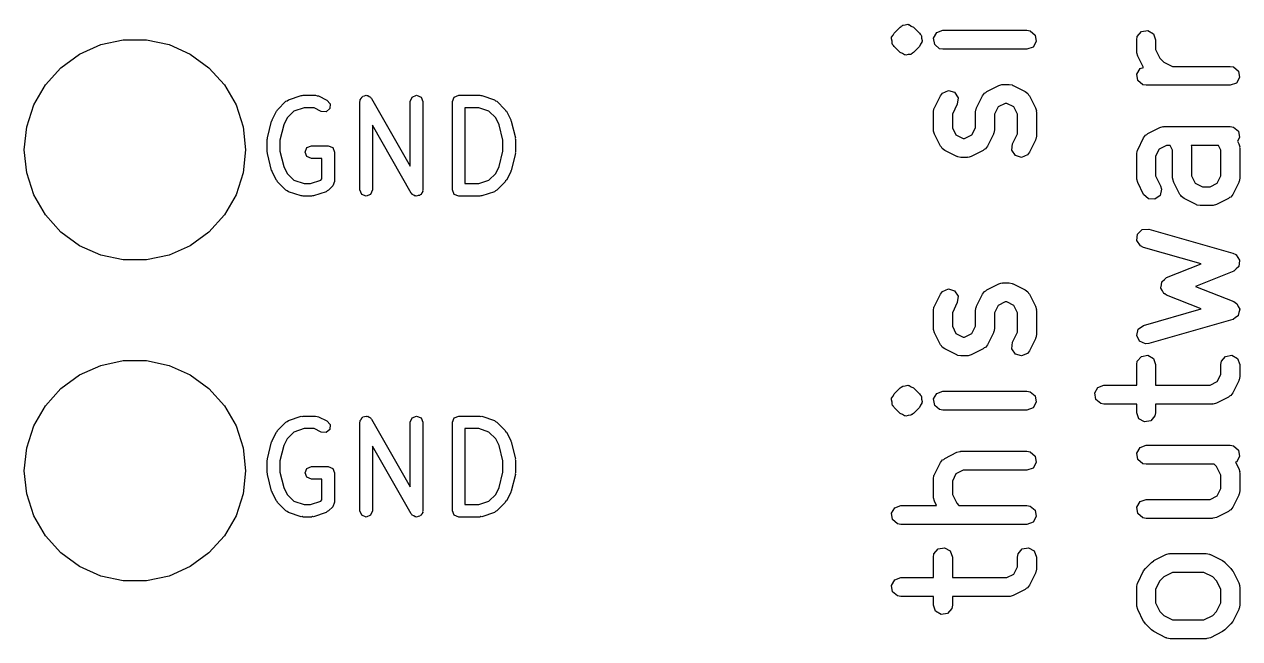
# Model space of a CAD drawing. Extents: x 128.5 to 208.6, y -109.7 to -29.3.
# Drawn here: x 129 to 138.63, y -41 to -36.14 of the extents above; entities that cross this region are included whole.
import ezdxf

# ---------------------------------------------------------------- set-up
doc = ezdxf.new("R2010")
doc.units = 0
doc.layers.add('BLACK', color=7, linetype='CONTINUOUS')

msp = doc.modelspace()

# ---------------------------------------------------------------- linework, layer by layer
at = {"layer": 'BLACK', "linetype": 'CONTINUOUS'}
for p, q in [((135.894, -36.2089), (135.942, -36.1613)), ((135.942, -36.1613), (135.95, -36.1556)), ((135.95, -36.1556), (135.952, -36.1528)), ((135.952, -36.1528), (135.955, -36.152)), ((135.955, -36.152), (135.963, -36.1463)), ((135.963, -36.1463), (135.983, -36.1446)), ((135.983, -36.1446), (136.002, -36.1396)), ((136.002, -36.1396), (136.008, -36.1424)), ((136.008, -36.1424), (136.014, -36.1418)), ((136.014, -36.1418), (136.03, -36.153)), ((136.03, -36.153), (136.048, -36.1613)), ((136.048, -36.1613), (136.096, -36.2089)), ((136.233, -36.2045), (136.281, -36.1869)), ((136.281, -36.1869), (136.947, -36.1869)), ((136.947, -36.1869), (136.973, -36.1914)), ((136.973, -36.1914), (137.012, -36.2244)), ((137.82, -36.2363), (137.853, -36.197)), ((137.853, -36.197), (137.904, -36.188)), ((137.904, -36.188), (137.948, -36.2137)), ((129.609, -36.3006), (129.788, -36.2625)), ((129.788, -36.2625), (129.972, -36.2625)), ((129.972, -36.2625), (130.151, -36.3006)), ((135.873, -36.2554), (135.874, -36.2523)), ((135.878, -36.2742), (135.873, -36.2554)), ((135.874, -36.2489), (135.875, -36.2459)), ((135.874, -36.2523), (135.874, -36.2489)), ((135.875, -36.2425), (135.886, -36.2265)), ((135.875, -36.2459), (135.875, -36.2425)), ((135.879, -36.2936), (135.878, -36.2742)), ((135.882, -36.2974), (135.879, -36.2936)), ((135.882, -36.2994), (135.882, -36.2974)), ((135.886, -36.2265), (135.894, -36.2089)), ((136.096, -36.2089), (136.101, -36.217)), ((136.104, -36.2973), (136.096, -36.3149)), ((136.101, -36.217), (136.104, -36.2189)), ((136.104, -36.2189), (136.105, -36.2221)), ((136.115, -36.2813), (136.104, -36.2973)), ((136.105, -36.2221), (136.105, -36.2223)), ((136.105, -36.2223), (136.108, -36.2244)), ((136.108, -36.2244), (136.108, -36.2264)), ((136.108, -36.2264), (136.111, -36.2302)), ((136.111, -36.2302), (136.112, -36.2496)), ((136.112, -36.2496), (136.117, -36.2684)), ((136.116, -36.2749), (136.115, -36.2779)), ((136.115, -36.2779), (136.115, -36.2813)), ((136.117, -36.2684), (136.116, -36.2715)), ((136.116, -36.2715), (136.116, -36.2749)), ((136.207, -36.2489), (136.233, -36.2045)), ((136.216, -36.2994), (136.207, -36.2489)), ((137.021, -36.2749), (136.996, -36.3194)), ((137.012, -36.2244), (137.021, -36.2749)), ((137.816, -36.2619), (137.82, -36.2363)), ((137.816, -36.3571), (137.816, -36.2619)), ((137.948, -36.2137), (137.966, -36.2619)), ((137.966, -36.2619), (137.966, -36.3394)), ((129.294, -36.4828), (129.442, -36.3751)), ((129.442, -36.3751), (129.609, -36.3006)), ((130.151, -36.3006), (130.318, -36.3751)), ((130.318, -36.3751), (130.466, -36.4828)), ((135.885, -36.3015), (135.882, -36.2994)), ((135.885, -36.3017), (135.885, -36.3015)), ((135.886, -36.3049), (135.885, -36.3017)), ((135.889, -36.3068), (135.886, -36.3049)), ((135.894, -36.3149), (135.889, -36.3068)), ((135.942, -36.3626), (135.894, -36.3149)), ((135.96, -36.3708), (135.942, -36.3626)), ((135.976, -36.382), (135.96, -36.3708)), ((135.982, -36.3814), (135.976, -36.382)), ((135.988, -36.3842), (135.982, -36.3814)), ((136.007, -36.3792), (135.988, -36.3842)), ((136.027, -36.3775), (136.007, -36.3792)), ((136.035, -36.3718), (136.027, -36.3775)), ((136.038, -36.371), (136.035, -36.3718)), ((136.04, -36.3682), (136.038, -36.371)), ((136.048, -36.3626), (136.04, -36.3682)), ((136.096, -36.3149), (136.048, -36.3626)), ((136.255, -36.3324), (136.216, -36.2994)), ((136.281, -36.3369), (136.255, -36.3324)), ((136.947, -36.3369), (136.281, -36.3369)), ((136.996, -36.3194), (136.947, -36.3369)), ((137.817, -36.3614), (137.816, -36.3571)), ((137.816, -36.3657), (137.817, -36.3614)), ((137.824, -36.3907), (137.816, -36.3657)), ((137.869, -36.4807), (137.824, -36.3907)), ((137.966, -36.3394), (138, -36.408)), ((129.171, -36.6189), (129.294, -36.4828)), ((130.466, -36.4828), (130.589, -36.6189)), ((137.843, -36.4902), (137.869, -36.4807)), ((138, -36.408), (138.03, -36.4384)), ((138.03, -36.4384), (138.099, -36.4726)), ((138.099, -36.4726), (138.557, -36.4726)), ((138.557, -36.4726), (138.583, -36.4771)), ((138.583, -36.4771), (138.622, -36.5101)), ((137.817, -36.5346), (137.843, -36.4902)), ((137.826, -36.5851), (137.817, -36.5346)), ((137.865, -36.6181), (137.826, -36.5851)), ((138.631, -36.5606), (138.606, -36.6051)), ((138.622, -36.5101), (138.631, -36.5606)), ((129.079, -36.7776), (129.171, -36.6189)), ((130.589, -36.6189), (130.681, -36.7776)), ((136.277, -36.6836), (136.324, -36.6632)), ((136.324, -36.6632), (136.373, -36.6779)), ((136.373, -36.6779), (136.401, -36.7207)), ((136.61, -36.6836), (136.62, -36.6792)), ((136.62, -36.6792), (136.628, -36.671)), ((136.628, -36.671), (136.723, -36.6234)), ((136.723, -36.6234), (136.748, -36.616)), ((136.748, -36.616), (136.753, -36.617)), ((136.753, -36.617), (136.757, -36.6155)), ((136.757, -36.6155), (136.805, -36.6155)), ((136.805, -36.6155), (136.83, -36.62)), ((136.83, -36.62), (136.834, -36.6229)), ((136.834, -36.6229), (136.838, -36.6234)), ((136.838, -36.6234), (136.933, -36.671)), ((136.933, -36.671), (136.954, -36.6865)), ((137.891, -36.6226), (137.865, -36.6181)), ((138.557, -36.6226), (137.891, -36.6226)), ((138.606, -36.6051), (138.557, -36.6226)), ((129.023, -36.9518), (129.079, -36.7776)), ((130.681, -36.7776), (130.737, -36.9518)), ((131.01, -36.8153), (131.077, -36.7486)), ((131.077, -36.7486), (131.087, -36.7442)), ((131.087, -36.7442), (131.096, -36.7366)), ((131.096, -36.7366), (131.196, -36.7032)), ((131.196, -36.7032), (131.204, -36.7038)), ((131.204, -36.7038), (131.212, -36.7007)), ((131.212, -36.7007), (131.312, -36.7007)), ((131.312, -36.7007), (131.323, -36.7051)), ((131.323, -36.7051), (131.334, -36.7059)), ((131.334, -36.7059), (131.401, -36.7393)), ((131.401, -36.7393), (131.426, -36.7682)), ((131.426, -36.7682), (131.423, -36.8064)), ((131.662, -36.7507), (131.665, -36.7443)), ((131.662, -37.4507), (131.662, -36.7507)), ((131.664, -36.7375), (131.672, -36.7273)), ((131.665, -36.7443), (131.664, -36.7375)), ((131.672, -36.7273), (131.677, -36.7153)), ((131.677, -36.7153), (131.683, -36.7127)), ((131.683, -36.7127), (131.687, -36.7073)), ((131.687, -36.7073), (131.7, -36.7056)), ((131.7, -36.7056), (131.712, -36.7007)), ((131.712, -36.7007), (131.718, -36.7033)), ((131.718, -36.7033), (131.725, -36.7024)), ((131.725, -36.7024), (131.735, -36.7104)), ((131.735, -36.7104), (131.747, -36.7153)), ((131.747, -36.7153), (131.75, -36.7217)), ((131.75, -36.7217), (131.755, -36.7259)), ((131.755, -36.7259), (132.062, -37.2624)), ((132.062, -36.7507), (132.077, -36.7153)), ((132.062, -37.2624), (132.062, -36.7507)), ((132.077, -36.7153), (132.112, -36.7007)), ((132.112, -36.7007), (132.147, -36.7153)), ((132.147, -36.7153), (132.162, -36.7507)), ((132.162, -36.7507), (132.162, -37.4507)), ((132.395, -36.7507), (132.41, -36.7153)), ((132.395, -37.4507), (132.395, -36.7507)), ((132.41, -36.7153), (132.445, -36.7007)), ((132.445, -36.7007), (132.612, -36.7007)), ((132.612, -36.7007), (132.62, -36.7038)), ((132.62, -36.7038), (132.628, -36.7032)), ((132.628, -36.7032), (132.728, -36.7366)), ((132.728, -36.7366), (132.737, -36.7442)), ((132.737, -36.7442), (132.747, -36.7486)), ((132.747, -36.7486), (132.814, -36.8153)), ((136.214, -36.7998), (136.261, -36.7046)), ((136.261, -36.7046), (136.277, -36.6836)), ((136.395, -36.7716), (136.356, -36.851)), ((136.401, -36.7207), (136.395, -36.7716)), ((136.547, -36.7998), (136.595, -36.7046)), ((136.595, -36.7046), (136.61, -36.6836)), ((136.775, -36.7655), (136.718, -36.794)), ((136.787, -36.7655), (136.775, -36.7655)), ((136.844, -36.794), (136.787, -36.7655)), ((136.954, -36.6865), (136.959, -36.6968)), ((136.959, -36.6968), (136.967, -36.7046)), ((136.967, -36.7046), (137.014, -36.7998)), ((130.967, -36.895), (131.001, -36.8283)), ((131.001, -36.8283), (131.007, -36.8229)), ((131.007, -36.8229), (131.01, -36.8153)), ((131.139, -36.8277), (131.086, -36.8803)), ((131.22, -36.8007), (131.139, -36.8277)), ((131.3, -36.8007), (131.22, -36.8007)), ((131.356, -36.8287), (131.3, -36.8007)), ((131.394, -36.8314), (131.356, -36.8287)), ((131.423, -36.8064), (131.394, -36.8314)), ((132.495, -36.8007), (132.495, -37.4007)), ((132.604, -36.8007), (132.495, -36.8007)), ((132.685, -36.8277), (132.604, -36.8007)), ((132.738, -36.8803), (132.685, -36.8277)), ((132.814, -36.8153), (132.817, -36.8229)), ((132.817, -36.8229), (132.823, -36.8283)), ((132.823, -36.8283), (132.857, -36.895)), ((136.206, -36.8333), (136.21, -36.8077)), ((136.206, -36.9762), (136.206, -36.8333)), ((136.21, -36.8077), (136.213, -36.8042)), ((136.213, -36.8042), (136.214, -36.7998)), ((136.356, -36.851), (136.356, -36.9585)), ((136.539, -36.8333), (136.544, -36.8077)), ((136.539, -36.9585), (136.539, -36.8333)), ((136.544, -36.8077), (136.546, -36.8042)), ((136.546, -36.8042), (136.547, -36.7998)), ((136.718, -36.794), (136.689, -36.851)), ((136.689, -36.851), (136.689, -36.9762)), ((136.872, -36.851), (136.844, -36.794)), ((136.872, -37.0061), (136.872, -36.851)), ((137.014, -36.7998), (137.022, -36.8248)), ((137.022, -36.8248), (137.021, -36.8291)), ((137.021, -36.8291), (137.022, -36.8333)), ((137.022, -36.8333), (137.022, -37.0238)), ((129.004, -37.134), (129.023, -36.9518)), ((130.737, -36.9518), (130.756, -37.134)), ((130.93, -37.0385), (130.963, -36.9052)), ((130.963, -36.9052), (130.967, -36.9006)), ((130.967, -36.9006), (130.967, -36.895)), ((131.059, -36.9348), (131.029, -37.0568)), ((131.086, -36.8803), (131.059, -36.9348)), ((132.069, -37.4755), (131.762, -36.9389)), ((131.762, -36.9389), (131.762, -37.4507)), ((132.765, -36.9348), (132.738, -36.8803)), ((132.795, -37.0568), (132.765, -36.9348)), ((132.857, -36.895), (132.857, -36.9006)), ((132.857, -36.9006), (132.861, -36.9052)), ((132.861, -36.9052), (132.894, -37.0385)), ((136.356, -36.9585), (136.384, -37.0155)), ((136.511, -37.0155), (136.539, -36.9585)), ((137.905, -37.0043), (138, -36.9567)), ((138, -36.9567), (138.025, -36.9493)), ((138.025, -36.9493), (138.029, -36.9503)), ((138.029, -36.9503), (138.034, -36.9488)), ((138.034, -36.9488), (138.557, -36.9488)), ((138.557, -36.9488), (138.583, -36.9533)), ((138.583, -36.9533), (138.622, -36.9863)), ((130.929, -37.0507), (130.931, -37.0448)), ((130.929, -37.1507), (130.929, -37.0507)), ((130.931, -37.0448), (130.93, -37.0385)), ((131.029, -37.0568), (131.029, -37.1445)), ((132.795, -37.1445), (132.795, -37.0568)), ((132.894, -37.0385), (132.893, -37.0448)), ((132.893, -37.0448), (132.895, -37.0507)), ((132.895, -37.0507), (132.895, -37.1507)), ((136.207, -36.9804), (136.206, -36.9762)), ((136.206, -36.9848), (136.207, -36.9804)), ((136.214, -37.0097), (136.206, -36.9848)), ((136.261, -37.105), (136.214, -37.0097)), ((136.384, -37.0155), (136.441, -37.044)), ((136.441, -37.044), (136.453, -37.044)), ((136.453, -37.044), (136.511, -37.0155)), ((136.681, -37.0097), (136.634, -37.105)), ((136.682, -37.0053), (136.681, -37.0097)), ((136.685, -37.0018), (136.682, -37.0053)), ((136.689, -36.9762), (136.685, -37.0018)), ((136.833, -37.0855), (136.872, -37.0061)), ((137.014, -37.0573), (136.967, -37.1526)), ((137.015, -37.0529), (137.014, -37.0573)), ((137.018, -37.0495), (137.015, -37.0529)), ((137.022, -37.0238), (137.018, -37.0495)), ((137.824, -37.1331), (137.871, -37.0379)), ((137.871, -37.0379), (137.887, -37.017)), ((137.887, -37.017), (137.897, -37.0125)), ((137.897, -37.0125), (137.905, -37.0043)), ((138.631, -37.0368), (138.615, -37.0657)), ((138.615, -37.0657), (138.624, -37.0855)), ((138.622, -36.9863), (138.631, -37.0368)), ((129.023, -37.3162), (129.004, -37.134)), ((130.756, -37.134), (130.737, -37.3162)), ((130.931, -37.1565), (130.929, -37.1507)), ((130.93, -37.1628), (130.931, -37.1565)), ((130.963, -37.2961), (130.93, -37.1628)), ((131.029, -37.1445), (131.059, -37.2665)), ((131.229, -37.1507), (131.243, -37.1153)), ((131.243, -37.186), (131.229, -37.1507)), ((131.243, -37.1153), (131.279, -37.1007)), ((131.279, -37.1007), (131.412, -37.1007)), ((131.412, -37.1007), (131.447, -37.1153)), ((131.447, -37.1153), (131.462, -37.1507)), ((131.462, -37.1507), (131.462, -37.384)), ((132.765, -37.2665), (132.795, -37.1445)), ((132.894, -37.1628), (132.861, -37.2961)), ((132.895, -37.1507), (132.893, -37.1565)), ((132.893, -37.1565), (132.894, -37.1628)), ((136.269, -37.1127), (136.261, -37.105)), ((136.274, -37.123), (136.269, -37.1127)), ((136.295, -37.1385), (136.274, -37.123)), ((136.39, -37.1861), (136.295, -37.1385)), ((136.6, -37.1385), (136.505, -37.1861)), ((136.608, -37.1304), (136.6, -37.1385)), ((136.618, -37.1259), (136.608, -37.1304)), ((136.634, -37.105), (136.618, -37.1259)), ((136.827, -37.1365), (136.833, -37.0855)), ((136.855, -37.1793), (136.827, -37.1365)), ((136.967, -37.1526), (136.951, -37.1735)), ((137.816, -37.1667), (137.82, -37.141)), ((137.82, -37.141), (137.823, -37.1376)), ((137.823, -37.1376), (137.824, -37.1331)), ((137.994, -37.1273), (137.966, -37.1844)), ((138.051, -37.0988), (137.994, -37.1273)), ((138.082, -37.0988), (138.051, -37.0988)), ((138.101, -37.1368), (138.082, -37.0988)), ((138.101, -37.3571), (138.101, -37.1368)), ((138.247, -37.0988), (138.251, -37.1105)), ((138.463, -37.0988), (138.247, -37.0988)), ((138.251, -37.1105), (138.25, -37.1148)), ((138.25, -37.1148), (138.251, -37.119)), ((138.251, -37.119), (138.251, -37.3394)), ((138.482, -37.1368), (138.463, -37.0988)), ((138.482, -37.3394), (138.482, -37.1368)), ((138.624, -37.0855), (138.632, -37.1105)), ((138.632, -37.1105), (138.631, -37.1148)), ((138.631, -37.1148), (138.632, -37.119)), ((138.632, -37.119), (138.632, -37.3571)), ((131.279, -37.2007), (131.243, -37.186)), ((131.362, -37.2007), (131.279, -37.2007)), ((131.362, -37.3633), (131.362, -37.2007)), ((136.394, -37.1866), (136.39, -37.1861)), ((136.398, -37.1895), (136.394, -37.1866)), ((136.424, -37.194), (136.398, -37.1895)), ((136.471, -37.194), (136.424, -37.194)), ((136.475, -37.1925), (136.471, -37.194)), ((136.48, -37.1936), (136.475, -37.1925)), ((136.505, -37.1861), (136.48, -37.1936)), ((136.904, -37.1939), (136.855, -37.1793)), ((136.951, -37.1735), (136.904, -37.1939)), ((137.816, -37.3571), (137.816, -37.1667)), ((137.966, -37.1844), (137.966, -37.3394)), ((129.079, -37.4904), (129.023, -37.3162)), ((130.737, -37.3162), (130.681, -37.4904)), ((130.967, -37.3007), (130.963, -37.2961)), ((130.967, -37.3064), (130.967, -37.3007)), ((131.001, -37.373), (130.967, -37.3064)), ((131.059, -37.2665), (131.086, -37.321)), ((131.086, -37.321), (131.139, -37.3736)), ((132.685, -37.3736), (132.738, -37.321)), ((132.738, -37.321), (132.765, -37.2665)), ((132.857, -37.3064), (132.823, -37.373)), ((132.861, -37.2961), (132.857, -37.3007)), ((132.857, -37.3007), (132.857, -37.3064)), ((137.966, -37.3394), (138.005, -37.4188)), ((138.251, -37.3394), (138.28, -37.3965)), ((138.454, -37.3965), (138.482, -37.3394)), ((131.007, -37.3784), (131.001, -37.373)), ((131.01, -37.386), (131.007, -37.3784)), ((131.077, -37.4527), (131.01, -37.386)), ((131.087, -37.4571), (131.077, -37.4527)), ((131.139, -37.3736), (131.22, -37.4007)), ((131.22, -37.4007), (131.271, -37.4007)), ((131.271, -37.4007), (131.352, -37.3736)), ((131.352, -37.3736), (131.362, -37.3633)), ((131.414, -37.4527), (131.403, -37.4571)), ((131.447, -37.4194), (131.414, -37.4527)), ((131.462, -37.384), (131.447, -37.4194)), ((131.677, -37.486), (131.662, -37.4507)), ((131.762, -37.4507), (131.747, -37.486)), ((132.162, -37.4507), (132.159, -37.457)), ((132.41, -37.486), (132.395, -37.4507)), ((132.495, -37.4007), (132.604, -37.4007)), ((132.604, -37.4007), (132.685, -37.3736)), ((132.747, -37.4527), (132.737, -37.4571)), ((132.814, -37.386), (132.747, -37.4527)), ((132.817, -37.3784), (132.814, -37.386)), ((132.823, -37.373), (132.817, -37.3784)), ((137.817, -37.3614), (137.816, -37.3571)), ((137.816, -37.3657), (137.817, -37.3614)), ((137.824, -37.3907), (137.816, -37.3657)), ((137.871, -37.4859), (137.824, -37.3907)), ((138.013, -37.4438), (138.001, -37.4937)), ((138.005, -37.4188), (138.013, -37.4438)), ((138.103, -37.3614), (138.101, -37.3571)), ((138.102, -37.3657), (138.103, -37.3614)), ((138.109, -37.3907), (138.102, -37.3657)), ((138.157, -37.4859), (138.109, -37.3907)), ((138.28, -37.3965), (138.337, -37.425)), ((138.337, -37.425), (138.397, -37.425)), ((138.397, -37.425), (138.454, -37.3965)), ((138.624, -37.3907), (138.577, -37.4859)), ((138.625, -37.3862), (138.624, -37.3907)), ((138.628, -37.3828), (138.625, -37.3862)), ((138.632, -37.3571), (138.628, -37.3828)), ((129.171, -37.6491), (129.079, -37.4904)), ((130.681, -37.4904), (130.589, -37.6491)), ((131.096, -37.4648), (131.087, -37.4571)), ((131.196, -37.4981), (131.096, -37.4648)), ((131.204, -37.4975), (131.196, -37.4981)), ((131.212, -37.5007), (131.204, -37.4975)), ((131.279, -37.5007), (131.212, -37.5007)), ((131.286, -37.4975), (131.279, -37.5007)), ((131.294, -37.4981), (131.286, -37.4975)), ((131.394, -37.4648), (131.294, -37.4981)), ((131.403, -37.4571), (131.394, -37.4648)), ((131.712, -37.5007), (131.677, -37.486)), ((131.747, -37.486), (131.712, -37.5007)), ((132.074, -37.4797), (132.069, -37.4755)), ((132.077, -37.486), (132.074, -37.4797)), ((132.089, -37.491), (132.077, -37.486)), ((132.099, -37.4989), (132.089, -37.491)), ((132.106, -37.498), (132.099, -37.4989)), ((132.112, -37.5007), (132.106, -37.498)), ((132.124, -37.4957), (132.112, -37.5007)), ((132.137, -37.4941), (132.124, -37.4957)), ((132.141, -37.4886), (132.137, -37.4941)), ((132.147, -37.486), (132.141, -37.4886)), ((132.152, -37.4741), (132.147, -37.486)), ((132.16, -37.4638), (132.152, -37.4741)), ((132.159, -37.457), (132.16, -37.4638)), ((132.445, -37.5007), (132.41, -37.486)), ((132.612, -37.5007), (132.445, -37.5007)), ((132.62, -37.4975), (132.612, -37.5007)), ((132.628, -37.4981), (132.62, -37.4975)), ((132.728, -37.4648), (132.628, -37.4981)), ((132.737, -37.4571), (132.728, -37.4648)), ((137.909, -37.5212), (137.871, -37.4859)), ((137.96, -37.5243), (137.909, -37.5212)), ((138.001, -37.4937), (137.96, -37.5243)), ((138.165, -37.4936), (138.157, -37.4859)), ((138.17, -37.5039), (138.165, -37.4936)), ((138.191, -37.5195), (138.17, -37.5039)), ((138.286, -37.5671), (138.191, -37.5195)), ((138.543, -37.5195), (138.448, -37.5671)), ((138.551, -37.5113), (138.543, -37.5195)), ((138.561, -37.5068), (138.551, -37.5113)), ((138.577, -37.4859), (138.561, -37.5068)), ((138.29, -37.5676), (138.286, -37.5671)), ((138.294, -37.5705), (138.29, -37.5676)), ((138.319, -37.575), (138.294, -37.5705)), ((138.415, -37.575), (138.319, -37.575)), ((138.419, -37.5735), (138.415, -37.575)), ((138.423, -37.5745), (138.419, -37.5735)), ((138.448, -37.5671), (138.423, -37.5745)), ((129.294, -37.7852), (129.171, -37.6491)), ((130.589, -37.6491), (130.466, -37.7852)), ((129.442, -37.8929), (129.294, -37.7852)), ((130.466, -37.7852), (130.318, -37.8929)), ((137.818, -37.8515), (137.823, -37.8005)), ((137.823, -37.8005), (137.86, -37.7648)), ((137.86, -37.7648), (137.911, -37.7612)), ((137.911, -37.7612), (138.578, -37.9517)), ((129.609, -37.9674), (129.442, -37.8929)), ((130.318, -37.8929), (130.151, -37.9674)), ((137.847, -37.8941), (137.818, -37.8515)), ((137.87, -37.9054), (137.847, -37.8941)), ((138.326, -38.0357), (137.87, -37.9054)), ((129.788, -38.0055), (129.609, -37.9674)), ((129.972, -38.0055), (129.788, -38.0055)), ((130.151, -37.9674), (129.972, -38.0055)), ((138.578, -37.9517), (138.601, -37.9631)), ((138.601, -37.9631), (138.602, -37.9644)), ((138.602, -37.9644), (138.604, -37.9649)), ((138.604, -37.9649), (138.617, -37.9855)), ((138.617, -37.9855), (138.63, -38.0056)), ((138.631, -38.0085), (138.627, -38.0325)), ((138.63, -38.0056), (138.63, -38.0071)), ((138.63, -38.0071), (138.631, -38.0085)), ((138.053, -38.1446), (138.326, -38.0357)), ((138.585, -38.0934), (138.283, -38.2143)), ((138.586, -38.0924), (138.585, -38.0934)), ((138.588, -38.0923), (138.586, -38.0924)), ((138.605, -38.0754), (138.588, -38.0923)), ((138.623, -38.0592), (138.605, -38.0754)), ((138.624, -38.0577), (138.623, -38.0592)), ((138.625, -38.0566), (138.624, -38.0577)), ((138.627, -38.0325), (138.625, -38.0566)), ((136.628, -38.2424), (136.723, -38.1948)), ((136.723, -38.1948), (136.748, -38.1874)), ((136.748, -38.1874), (136.753, -38.1884)), ((136.753, -38.1884), (136.757, -38.1869)), ((136.757, -38.1869), (136.805, -38.1869)), ((136.805, -38.1869), (136.83, -38.1914)), ((136.83, -38.1914), (136.834, -38.1943)), ((136.834, -38.1943), (136.838, -38.1948)), ((136.838, -38.1948), (136.933, -38.2424)), ((138.007, -38.225), (138.012, -38.202)), ((138.012, -38.202), (138.015, -38.1788)), ((138.015, -38.1788), (138.017, -38.1772)), ((138.017, -38.1748), (138.036, -38.1603)), ((138.017, -38.1772), (138.017, -38.1748)), ((138.036, -38.1603), (138.053, -38.1446)), ((138.283, -38.2143), (138.585, -38.3351)), ((136.214, -38.3712), (136.261, -38.276)), ((136.261, -38.276), (136.277, -38.2551)), ((136.277, -38.2551), (136.324, -38.2347)), ((136.324, -38.2347), (136.373, -38.2493)), ((136.373, -38.2493), (136.401, -38.2921)), ((136.401, -38.2921), (136.395, -38.3431)), ((136.547, -38.3712), (136.595, -38.276)), ((136.595, -38.276), (136.61, -38.2551)), ((136.61, -38.2551), (136.62, -38.2506)), ((136.62, -38.2506), (136.628, -38.2424)), ((136.933, -38.2424), (136.954, -38.258)), ((136.954, -38.258), (136.959, -38.2683)), ((136.959, -38.2683), (136.967, -38.276)), ((136.967, -38.276), (137.014, -38.3712)), ((138.008, -38.2272), (138.007, -38.225)), ((138.008, -38.2296), (138.008, -38.2272)), ((138.02, -38.2495), (138.008, -38.2296)), ((138.031, -38.2702), (138.02, -38.2495)), ((138.034, -38.2719), (138.031, -38.2702)), ((138.035, -38.2732), (138.034, -38.2719)), ((138.038, -38.2741), (138.035, -38.2732)), ((138.053, -38.2839), (138.038, -38.2741)), ((138.326, -38.3929), (138.053, -38.2839)), ((136.206, -38.4048), (136.21, -38.3791)), ((136.206, -38.5476), (136.206, -38.4048)), ((136.21, -38.3791), (136.213, -38.3757)), ((136.213, -38.3757), (136.214, -38.3712)), ((136.395, -38.3431), (136.356, -38.4225)), ((136.539, -38.4048), (136.544, -38.3791)), ((136.539, -38.5299), (136.539, -38.4048)), ((136.544, -38.3791), (136.546, -38.3757)), ((136.546, -38.3757), (136.547, -38.3712)), ((136.718, -38.3654), (136.689, -38.4225)), ((136.775, -38.3369), (136.718, -38.3654)), ((136.787, -38.3369), (136.775, -38.3369)), ((136.844, -38.3654), (136.787, -38.3369)), ((136.872, -38.4225), (136.844, -38.3654)), ((137.014, -38.3712), (137.022, -38.3962)), ((137.022, -38.3962), (137.021, -38.4005)), ((137.021, -38.4005), (137.022, -38.4048)), ((137.022, -38.4048), (137.022, -38.5952)), ((137.87, -38.5231), (138.326, -38.3929)), ((138.585, -38.3351), (138.607, -38.3489)), ((138.607, -38.3489), (138.608, -38.3502)), ((138.608, -38.3502), (138.61, -38.3509)), ((138.61, -38.3509), (138.62, -38.3727)), ((138.62, -38.3727), (138.632, -38.3941)), ((138.632, -38.397), (138.626, -38.4205)), ((138.632, -38.3941), (138.631, -38.3956)), ((138.631, -38.3956), (138.632, -38.397)), ((136.356, -38.4225), (136.356, -38.5299)), ((136.689, -38.4225), (136.689, -38.5476)), ((136.872, -38.5775), (136.872, -38.4225)), ((138.578, -38.4769), (137.911, -38.6674)), ((138.579, -38.476), (138.578, -38.4769)), ((138.581, -38.476), (138.579, -38.476)), ((138.6, -38.461), (138.581, -38.476)), ((138.62, -38.4468), (138.6, -38.461)), ((138.621, -38.4443), (138.62, -38.4453)), ((138.62, -38.4453), (138.62, -38.4468)), ((138.626, -38.4205), (138.621, -38.4443)), ((136.207, -38.5518), (136.206, -38.5476)), ((136.206, -38.5562), (136.207, -38.5518)), ((136.214, -38.5812), (136.206, -38.5562)), ((136.261, -38.6764), (136.214, -38.5812)), ((136.356, -38.5299), (136.384, -38.587)), ((136.384, -38.587), (136.441, -38.6155)), ((136.453, -38.6155), (136.511, -38.587)), ((136.511, -38.587), (136.539, -38.5299)), ((136.681, -38.5812), (136.634, -38.6764)), ((136.682, -38.5767), (136.681, -38.5812)), ((136.685, -38.5733), (136.682, -38.5767)), ((136.689, -38.5476), (136.685, -38.5733)), ((136.833, -38.6569), (136.872, -38.5775)), ((137.022, -38.5952), (137.018, -38.6209)), ((137.816, -38.603), (137.829, -38.5532)), ((137.839, -38.6491), (137.816, -38.603)), ((137.829, -38.5532), (137.87, -38.5231)), ((136.269, -38.6841), (136.261, -38.6764)), ((136.274, -38.6944), (136.269, -38.6841)), ((136.295, -38.7099), (136.274, -38.6944)), ((136.441, -38.6155), (136.453, -38.6155)), ((136.608, -38.7018), (136.6, -38.7099)), ((136.618, -38.6973), (136.608, -38.7018)), ((136.634, -38.6764), (136.618, -38.6973)), ((136.827, -38.7079), (136.833, -38.6569)), ((137.014, -38.6288), (136.967, -38.724)), ((137.015, -38.6243), (137.014, -38.6288)), ((137.018, -38.6209), (137.015, -38.6243)), ((137.885, -38.67), (137.839, -38.6491)), ((137.911, -38.6674), (137.885, -38.67)), ((136.39, -38.7576), (136.295, -38.7099)), ((136.394, -38.7581), (136.39, -38.7576)), ((136.398, -38.761), (136.394, -38.7581)), ((136.424, -38.7655), (136.398, -38.761)), ((136.471, -38.7655), (136.424, -38.7655)), ((136.475, -38.7639), (136.471, -38.7655)), ((136.48, -38.765), (136.475, -38.7639)), ((136.505, -38.7576), (136.48, -38.765)), ((136.6, -38.7099), (136.505, -38.7576)), ((136.855, -38.7507), (136.827, -38.7079)), ((136.904, -38.7653), (136.855, -38.7507)), ((136.951, -38.7449), (136.904, -38.7653)), ((136.967, -38.724), (136.951, -38.7449)), ((137.82, -38.8077), (137.853, -38.7684)), ((137.853, -38.7684), (137.904, -38.7595)), ((137.904, -38.7595), (137.948, -38.7851)), ((137.948, -38.7851), (137.966, -38.8333)), ((138.487, -38.8077), (138.52, -38.7684)), ((138.52, -38.7684), (138.57, -38.7595)), ((138.57, -38.7595), (138.615, -38.7851)), ((138.615, -38.7851), (138.632, -38.8333)), ((129.442, -38.9151), (129.609, -38.8406)), ((129.609, -38.8406), (129.788, -38.8025)), ((129.788, -38.8025), (129.972, -38.8025)), ((129.972, -38.8025), (130.151, -38.8406)), ((130.151, -38.8406), (130.318, -38.9151)), ((137.816, -38.8333), (137.82, -38.8077)), ((137.816, -38.9964), (137.816, -38.8333)), ((137.966, -38.8333), (137.966, -38.9964)), ((138.482, -38.8333), (138.487, -38.8077)), ((138.482, -38.9109), (138.482, -38.8333)), ((138.632, -38.8333), (138.632, -38.9286)), ((129.294, -39.0228), (129.442, -38.9151)), ((130.318, -38.9151), (130.466, -39.0228)), ((138.397, -38.9964), (138.454, -38.9679)), ((138.454, -38.9679), (138.482, -38.9109)), ((138.624, -38.9621), (138.577, -39.0573)), ((138.625, -38.9577), (138.624, -38.9621)), ((138.628, -38.9542), (138.625, -38.9577)), ((138.632, -38.9286), (138.628, -38.9542)), ((129.171, -39.1589), (129.294, -39.0228)), ((130.466, -39.0228), (130.589, -39.1589)), ((135.875, -39.0996), (135.886, -39.0837)), ((135.886, -39.0837), (135.894, -39.066)), ((135.894, -39.066), (135.942, -39.0184)), ((135.942, -39.0184), (135.95, -39.0127)), ((135.95, -39.0127), (135.952, -39.01)), ((135.952, -39.01), (135.955, -39.0091)), ((135.955, -39.0091), (135.963, -39.0035)), ((135.963, -39.0035), (135.983, -39.0018)), ((135.983, -39.0018), (136.002, -38.9967)), ((136.002, -38.9967), (136.008, -38.9996)), ((136.008, -38.9996), (136.014, -38.999)), ((136.014, -38.999), (136.03, -39.0102)), ((136.03, -39.0102), (136.048, -39.0184)), ((136.048, -39.0184), (136.096, -39.066)), ((136.096, -39.066), (136.101, -39.0741)), ((136.101, -39.0741), (136.104, -39.076)), ((136.104, -39.076), (136.105, -39.0792)), ((136.105, -39.0792), (136.105, -39.0794)), ((136.105, -39.0794), (136.108, -39.0815)), ((136.108, -39.0815), (136.108, -39.0835)), ((136.108, -39.0835), (136.111, -39.0874)), ((136.111, -39.0874), (136.112, -39.1068)), ((136.207, -39.106), (136.233, -39.0616)), ((136.233, -39.0616), (136.281, -39.044)), ((136.281, -39.044), (136.947, -39.044)), ((136.947, -39.044), (136.973, -39.0486)), ((136.973, -39.0486), (137.012, -39.0815)), ((137.012, -39.0815), (137.021, -39.1321)), ((137.484, -39.0584), (137.509, -39.014)), ((137.492, -39.1089), (137.484, -39.0584)), ((137.509, -39.014), (137.557, -38.9964)), ((137.557, -38.9964), (137.816, -38.9964)), ((137.966, -38.9964), (138.397, -38.9964)), ((138.551, -39.0827), (138.543, -39.0909)), ((138.561, -39.0783), (138.551, -39.0827)), ((138.577, -39.0573), (138.561, -39.0783)), ((129.079, -39.3176), (129.171, -39.1589)), ((130.589, -39.1589), (130.681, -39.3176)), ((135.873, -39.1125), (135.874, -39.1094)), ((135.878, -39.1313), (135.873, -39.1125)), ((135.874, -39.106), (135.875, -39.1031)), ((135.874, -39.1094), (135.874, -39.106)), ((135.875, -39.1031), (135.875, -39.0996)), ((135.879, -39.1507), (135.878, -39.1313)), ((135.882, -39.1546), (135.879, -39.1507)), ((135.882, -39.1565), (135.882, -39.1546)), ((135.885, -39.1587), (135.882, -39.1565)), ((135.885, -39.1588), (135.885, -39.1587)), ((135.886, -39.1621), (135.885, -39.1588)), ((135.889, -39.164), (135.886, -39.1621)), ((135.894, -39.1721), (135.889, -39.164)), ((135.942, -39.2197), (135.894, -39.1721)), ((136.096, -39.1721), (136.048, -39.2197)), ((136.104, -39.1544), (136.096, -39.1721)), ((136.115, -39.1385), (136.104, -39.1544)), ((136.112, -39.1068), (136.117, -39.1256)), ((136.116, -39.1321), (136.115, -39.135)), ((136.115, -39.135), (136.115, -39.1385)), ((136.117, -39.1256), (136.116, -39.1287)), ((136.116, -39.1287), (136.116, -39.1321)), ((136.216, -39.1565), (136.207, -39.106)), ((136.255, -39.1895), (136.216, -39.1565)), ((136.996, -39.1765), (136.947, -39.194)), ((137.021, -39.1321), (136.996, -39.1765)), ((137.532, -39.1419), (137.492, -39.1089)), ((137.557, -39.1464), (137.532, -39.1419)), ((137.816, -39.1464), (137.557, -39.1464)), ((137.816, -39.2143), (137.816, -39.1464)), ((138.415, -39.1464), (137.966, -39.1464)), ((137.966, -39.1464), (137.966, -39.2143)), ((138.419, -39.1449), (138.415, -39.1464)), ((138.423, -39.1459), (138.419, -39.1449)), ((138.448, -39.1385), (138.423, -39.1459)), ((138.543, -39.0909), (138.448, -39.1385)), ((131.087, -39.2842), (131.096, -39.2766)), ((131.096, -39.2766), (131.196, -39.2432)), ((131.196, -39.2432), (131.204, -39.2438)), ((131.204, -39.2438), (131.212, -39.2407)), ((131.212, -39.2407), (131.312, -39.2407)), ((131.312, -39.2407), (131.323, -39.2451)), ((131.323, -39.2451), (131.334, -39.2459)), ((131.334, -39.2459), (131.401, -39.2793)), ((131.401, -39.2793), (131.426, -39.3082)), ((131.664, -39.2775), (131.672, -39.2673)), ((131.665, -39.2843), (131.664, -39.2775)), ((131.672, -39.2673), (131.677, -39.2553)), ((131.677, -39.2553), (131.683, -39.2527)), ((131.683, -39.2527), (131.687, -39.2473)), ((131.687, -39.2473), (131.7, -39.2456)), ((131.7, -39.2456), (131.712, -39.2407)), ((131.712, -39.2407), (131.718, -39.2433)), ((131.718, -39.2433), (131.725, -39.2424)), ((131.725, -39.2424), (131.735, -39.2504)), ((131.735, -39.2504), (131.747, -39.2553)), ((131.747, -39.2553), (131.75, -39.2617)), ((131.75, -39.2617), (131.755, -39.2659)), ((131.755, -39.2659), (132.062, -39.8024)), ((132.062, -39.2907), (132.077, -39.2553)), ((132.077, -39.2553), (132.112, -39.2407)), ((132.112, -39.2407), (132.147, -39.2553)), ((132.147, -39.2553), (132.162, -39.2907)), ((132.395, -39.2907), (132.41, -39.2553)), ((132.41, -39.2553), (132.445, -39.2407)), ((132.445, -39.2407), (132.612, -39.2407)), ((132.612, -39.2407), (132.62, -39.2438)), ((132.62, -39.2438), (132.628, -39.2432)), ((132.628, -39.2432), (132.728, -39.2766)), ((132.728, -39.2766), (132.737, -39.2842)), ((135.96, -39.2279), (135.942, -39.2197)), ((135.976, -39.2391), (135.96, -39.2279)), ((135.982, -39.2385), (135.976, -39.2391)), ((135.988, -39.2414), (135.982, -39.2385)), ((136.007, -39.2363), (135.988, -39.2414)), ((136.027, -39.2346), (136.007, -39.2363)), ((136.035, -39.229), (136.027, -39.2346)), ((136.038, -39.2281), (136.035, -39.229)), ((136.04, -39.2254), (136.038, -39.2281)), ((136.048, -39.2197), (136.04, -39.2254)), ((136.281, -39.194), (136.255, -39.1895)), ((136.947, -39.194), (136.281, -39.194)), ((137.833, -39.2625), (137.816, -39.2143)), ((137.878, -39.2881), (137.833, -39.2625)), ((137.928, -39.2792), (137.878, -39.2881)), ((137.961, -39.2399), (137.928, -39.2792)), ((137.966, -39.2143), (137.961, -39.2399)), ((129.023, -39.4918), (129.079, -39.3176)), ((130.681, -39.3176), (130.737, -39.4918)), ((130.967, -39.435), (131.001, -39.3683)), ((131.001, -39.3683), (131.007, -39.3629)), ((131.007, -39.3629), (131.01, -39.3553)), ((131.01, -39.3553), (131.077, -39.2886)), ((131.077, -39.2886), (131.087, -39.2842)), ((131.139, -39.3677), (131.086, -39.4203)), ((131.22, -39.3407), (131.139, -39.3677)), ((131.3, -39.3407), (131.22, -39.3407)), ((131.356, -39.3687), (131.3, -39.3407)), ((131.394, -39.3714), (131.356, -39.3687)), ((131.423, -39.3464), (131.394, -39.3714)), ((131.426, -39.3082), (131.423, -39.3464)), ((131.662, -39.2907), (131.665, -39.2843)), ((131.662, -39.9907), (131.662, -39.2907)), ((132.062, -39.8024), (132.062, -39.2907)), ((132.162, -39.2907), (132.162, -39.9907)), ((132.395, -39.9907), (132.395, -39.2907)), ((132.495, -39.3407), (132.495, -39.9407)), ((132.604, -39.3407), (132.495, -39.3407)), ((132.685, -39.3677), (132.604, -39.3407)), ((132.738, -39.4203), (132.685, -39.3677)), ((132.737, -39.2842), (132.747, -39.2886)), ((132.747, -39.2886), (132.814, -39.3553)), ((132.814, -39.3553), (132.817, -39.3629)), ((132.817, -39.3629), (132.823, -39.3683)), ((132.823, -39.3683), (132.857, -39.435)), ((130.93, -39.5785), (130.963, -39.4452)), ((130.963, -39.4452), (130.967, -39.4406)), ((130.967, -39.4406), (130.967, -39.435)), ((131.059, -39.4748), (131.029, -39.5968)), ((131.086, -39.4203), (131.059, -39.4748)), ((132.765, -39.4748), (132.738, -39.4203)), ((132.795, -39.5968), (132.765, -39.4748)), ((132.857, -39.435), (132.857, -39.4406)), ((132.857, -39.4406), (132.861, -39.4452)), ((132.861, -39.4452), (132.894, -39.5785)), ((137.843, -39.4902), (137.891, -39.4726)), ((137.891, -39.4726), (138.557, -39.4726)), ((138.557, -39.4726), (138.583, -39.4771)), ((129.004, -39.674), (129.023, -39.4918)), ((130.737, -39.4918), (130.756, -39.674)), ((132.069, -40.0155), (131.762, -39.4789)), ((131.762, -39.4789), (131.762, -39.9907)), ((136.295, -39.5758), (136.39, -39.5282)), ((136.39, -39.5282), (136.415, -39.5207)), ((136.415, -39.5207), (136.419, -39.5218)), ((136.419, -39.5218), (136.424, -39.5202)), ((136.424, -39.5202), (136.947, -39.5202)), ((136.947, -39.5202), (136.973, -39.5248)), ((136.973, -39.5248), (137.012, -39.5577)), ((137.012, -39.5577), (137.021, -39.6083)), ((137.817, -39.5346), (137.843, -39.4902)), ((137.826, -39.5851), (137.817, -39.5346)), ((138.583, -39.4771), (138.622, -39.5101)), ((138.631, -39.5606), (138.606, -39.6051)), ((138.622, -39.5101), (138.631, -39.5606)), ((130.929, -39.5907), (130.931, -39.5848)), ((130.929, -39.6907), (130.929, -39.5907)), ((130.931, -39.5848), (130.93, -39.5785)), ((131.029, -39.5968), (131.029, -39.6845)), ((131.229, -39.6907), (131.243, -39.6553)), ((131.243, -39.6553), (131.279, -39.6407)), ((131.279, -39.6407), (131.412, -39.6407)), ((131.412, -39.6407), (131.447, -39.6553)), ((131.447, -39.6553), (131.462, -39.6907)), ((132.795, -39.6845), (132.795, -39.5968)), ((132.894, -39.5785), (132.893, -39.5848)), ((132.893, -39.5848), (132.895, -39.5907)), ((132.895, -39.5907), (132.895, -39.6907)), ((136.214, -39.7046), (136.261, -39.6093)), ((136.261, -39.6093), (136.277, -39.5884)), ((136.277, -39.5884), (136.287, -39.5839)), ((136.287, -39.5839), (136.295, -39.5758)), ((136.996, -39.6527), (136.947, -39.6702)), ((137.021, -39.6083), (136.996, -39.6527)), ((137.865, -39.6181), (137.826, -39.5851)), ((137.891, -39.6226), (137.865, -39.6181)), ((138.431, -39.6226), (137.891, -39.6226)), ((138.448, -39.6397), (138.431, -39.6226)), ((138.482, -39.7082), (138.448, -39.6397)), ((138.606, -39.6051), (138.6, -39.6072)), ((138.6, -39.6072), (138.624, -39.6569)), ((138.624, -39.6569), (138.632, -39.6819)), ((129.023, -39.8562), (129.004, -39.674)), ((130.756, -39.674), (130.737, -39.8562)), ((130.931, -39.6965), (130.929, -39.6907)), ((130.93, -39.7028), (130.931, -39.6965)), ((130.963, -39.8361), (130.93, -39.7028)), ((131.029, -39.6845), (131.059, -39.8065)), ((131.243, -39.726), (131.229, -39.6907)), ((131.279, -39.7407), (131.243, -39.726)), ((131.362, -39.7407), (131.279, -39.7407)), ((131.362, -39.9033), (131.362, -39.7407)), ((131.462, -39.6907), (131.462, -39.924)), ((132.765, -39.8065), (132.795, -39.6845)), ((132.894, -39.7028), (132.861, -39.8361)), ((132.895, -39.6907), (132.893, -39.6965)), ((132.893, -39.6965), (132.894, -39.7028)), ((136.206, -39.7381), (136.21, -39.7124)), ((136.206, -39.881), (136.206, -39.7381)), ((136.21, -39.7124), (136.213, -39.709)), ((136.213, -39.709), (136.214, -39.7046)), ((136.384, -39.6988), (136.356, -39.7558)), ((136.356, -39.7558), (136.356, -39.8632)), ((136.441, -39.6702), (136.384, -39.6988)), ((136.947, -39.6702), (136.441, -39.6702)), ((138.482, -39.8156), (138.482, -39.7082)), ((138.632, -39.6819), (138.631, -39.6863)), ((138.631, -39.6863), (138.632, -39.6905)), ((138.632, -39.6905), (138.632, -39.8333)), ((129.079, -40.0304), (129.023, -39.8562)), ((130.737, -39.8562), (130.681, -40.0304)), ((130.967, -39.8407), (130.963, -39.8361)), ((130.967, -39.8464), (130.967, -39.8407)), ((131.001, -39.913), (130.967, -39.8464)), ((131.059, -39.8065), (131.086, -39.861)), ((132.738, -39.861), (132.765, -39.8065)), ((132.857, -39.8464), (132.823, -39.913)), ((132.861, -39.8361), (132.857, -39.8407)), ((132.857, -39.8407), (132.857, -39.8464)), ((138.454, -39.8727), (138.482, -39.8156)), ((138.628, -39.859), (138.625, -39.8624)), ((138.632, -39.8333), (138.628, -39.859)), ((131.007, -39.9184), (131.001, -39.913)), ((131.01, -39.926), (131.007, -39.9184)), ((131.077, -39.9927), (131.01, -39.926)), ((131.086, -39.861), (131.139, -39.9136)), ((131.139, -39.9136), (131.22, -39.9407)), ((131.22, -39.9407), (131.271, -39.9407)), ((131.271, -39.9407), (131.352, -39.9136)), ((131.352, -39.9136), (131.362, -39.9033)), ((131.462, -39.924), (131.447, -39.9594)), ((132.495, -39.9407), (132.604, -39.9407)), ((132.604, -39.9407), (132.685, -39.9136)), ((132.685, -39.9136), (132.738, -39.861)), ((132.814, -39.926), (132.747, -39.9927)), ((132.817, -39.9184), (132.814, -39.926)), ((132.823, -39.913), (132.817, -39.9184)), ((135.899, -39.9664), (135.947, -39.9488)), ((135.947, -39.9488), (136.231, -39.9488)), ((136.207, -39.8852), (136.206, -39.881)), ((136.206, -39.8895), (136.207, -39.8852)), ((136.214, -39.9145), (136.206, -39.8895)), ((136.231, -39.9488), (136.214, -39.9145)), ((136.356, -39.8632), (136.39, -39.9318)), ((136.39, -39.9318), (136.407, -39.9488)), ((136.407, -39.9488), (136.947, -39.9488)), ((136.947, -39.9488), (136.973, -39.9533)), ((136.973, -39.9533), (137.012, -39.9863)), ((137.817, -39.9632), (137.843, -39.9187)), ((137.843, -39.9187), (137.891, -39.9012)), ((137.891, -39.9012), (138.397, -39.9012)), ((138.397, -39.9012), (138.454, -39.8727)), ((138.624, -39.8669), (138.577, -39.9621)), ((138.625, -39.8624), (138.624, -39.8669)), ((129.171, -40.1891), (129.079, -40.0304)), ((130.681, -40.0304), (130.589, -40.1891)), ((131.087, -39.9971), (131.077, -39.9927)), ((131.096, -40.0048), (131.087, -39.9971)), ((131.196, -40.0381), (131.096, -40.0048)), ((131.204, -40.0375), (131.196, -40.0381)), ((131.212, -40.0407), (131.204, -40.0375)), ((131.279, -40.0407), (131.212, -40.0407)), ((131.286, -40.0375), (131.279, -40.0407)), ((131.294, -40.0381), (131.286, -40.0375)), ((131.394, -40.0048), (131.294, -40.0381)), ((131.403, -39.9971), (131.394, -40.0048)), ((131.414, -39.9927), (131.403, -39.9971)), ((131.447, -39.9594), (131.414, -39.9927)), ((131.677, -40.026), (131.662, -39.9907)), ((131.712, -40.0407), (131.677, -40.026)), ((131.747, -40.026), (131.712, -40.0407)), ((131.762, -39.9907), (131.747, -40.026)), ((132.074, -40.0197), (132.069, -40.0155)), ((132.077, -40.026), (132.074, -40.0197)), ((132.089, -40.031), (132.077, -40.026)), ((132.099, -40.0389), (132.089, -40.031)), ((132.106, -40.038), (132.099, -40.0389)), ((132.112, -40.0407), (132.106, -40.038)), ((132.124, -40.0357), (132.112, -40.0407)), ((132.137, -40.0341), (132.124, -40.0357)), ((132.141, -40.0286), (132.137, -40.0341)), ((132.147, -40.026), (132.141, -40.0286)), ((132.152, -40.0141), (132.147, -40.026)), ((132.16, -40.0038), (132.152, -40.0141)), ((132.162, -39.9907), (132.159, -39.997)), ((132.159, -39.997), (132.16, -40.0038)), ((132.41, -40.026), (132.395, -39.9907)), ((132.445, -40.0407), (132.41, -40.026)), ((132.612, -40.0407), (132.445, -40.0407)), ((132.62, -40.0375), (132.612, -40.0407)), ((132.628, -40.0381), (132.62, -40.0375)), ((132.728, -40.0048), (132.628, -40.0381)), ((132.737, -39.9971), (132.728, -40.0048)), ((132.747, -39.9927), (132.737, -39.9971)), ((135.874, -40.0108), (135.899, -39.9664)), ((135.882, -40.0613), (135.874, -40.0108)), ((137.021, -40.0368), (136.996, -40.0813)), ((137.012, -39.9863), (137.021, -40.0368)), ((137.826, -40.0137), (137.817, -39.9632)), ((137.865, -40.0467), (137.826, -40.0137)), ((137.891, -40.0512), (137.865, -40.0467)), ((138.415, -40.0512), (137.891, -40.0512)), ((138.419, -40.0497), (138.415, -40.0512)), ((138.423, -40.0507), (138.419, -40.0497)), ((138.448, -40.0433), (138.423, -40.0507)), ((138.543, -39.9957), (138.448, -40.0433)), ((138.551, -39.9875), (138.543, -39.9957)), ((138.561, -39.983), (138.551, -39.9875)), ((138.577, -39.9621), (138.561, -39.983)), ((135.922, -40.0943), (135.882, -40.0613)), ((135.947, -40.0988), (135.922, -40.0943)), ((136.947, -40.0988), (135.947, -40.0988)), ((136.996, -40.0813), (136.947, -40.0988)), ((129.294, -40.3252), (129.171, -40.1891)), ((130.589, -40.1891), (130.466, -40.3252)), ((129.442, -40.4329), (129.294, -40.3252)), ((130.466, -40.3252), (130.318, -40.4329)), ((136.206, -40.3571), (136.21, -40.3315)), ((136.21, -40.3315), (136.243, -40.2922)), ((136.243, -40.2922), (136.294, -40.2833)), ((136.294, -40.2833), (136.338, -40.3089)), ((136.338, -40.3089), (136.356, -40.3571)), ((136.872, -40.3571), (136.877, -40.3315)), ((136.877, -40.3315), (136.91, -40.2922)), ((136.91, -40.2922), (136.96, -40.2833)), ((136.96, -40.2833), (137.005, -40.3089)), ((137.005, -40.3089), (137.022, -40.3571)), ((137.952, -40.3853), (138.048, -40.3377)), ((138.048, -40.3377), (138.073, -40.3303)), ((138.073, -40.3303), (138.077, -40.3313)), ((138.077, -40.3313), (138.081, -40.3298)), ((138.081, -40.3298), (138.367, -40.3298)), ((138.367, -40.3298), (138.393, -40.3343)), ((138.393, -40.3343), (138.396, -40.3372)), ((138.396, -40.3372), (138.4, -40.3377)), ((138.4, -40.3377), (138.496, -40.3853)), ((129.609, -40.5074), (129.442, -40.4329)), ((130.318, -40.4329), (130.151, -40.5074)), ((136.206, -40.5202), (136.206, -40.3571)), ((136.356, -40.3571), (136.356, -40.5202)), ((136.844, -40.4917), (136.872, -40.4347)), ((136.872, -40.4347), (136.872, -40.3571)), ((137.022, -40.3571), (137.022, -40.4524)), ((137.885, -40.447), (137.933, -40.3993)), ((137.933, -40.3993), (137.951, -40.3865)), ((137.951, -40.3865), (137.952, -40.3853)), ((138.496, -40.3853), (138.514, -40.3987)), ((138.514, -40.3987), (138.515, -40.3993)), ((138.515, -40.3993), (138.563, -40.447)), ((129.788, -40.5455), (129.609, -40.5074)), ((130.151, -40.5074), (129.972, -40.5455)), ((135.899, -40.5378), (135.947, -40.5202)), ((135.947, -40.5202), (136.206, -40.5202)), ((136.356, -40.5202), (136.787, -40.5202)), ((136.787, -40.5202), (136.844, -40.4917)), ((137.014, -40.4859), (136.967, -40.5812)), ((137.015, -40.4815), (137.014, -40.4859)), ((137.018, -40.478), (137.015, -40.4815)), ((137.022, -40.4524), (137.018, -40.478)), ((137.824, -40.5617), (137.871, -40.4665)), ((137.871, -40.4665), (137.885, -40.4485)), ((137.885, -40.4485), (137.885, -40.447)), ((138.03, -40.514), (138, -40.5444)), ((138.099, -40.4798), (138.03, -40.514)), ((138.349, -40.4798), (138.099, -40.4798)), ((138.418, -40.514), (138.349, -40.4798)), ((138.448, -40.5444), (138.418, -40.514)), ((138.563, -40.447), (138.576, -40.4653)), ((138.576, -40.4653), (138.577, -40.4665)), ((138.577, -40.4665), (138.624, -40.5617)), ((129.972, -40.5455), (129.788, -40.5455)), ((135.874, -40.5822), (135.899, -40.5378)), ((135.882, -40.6327), (135.874, -40.5822)), ((136.933, -40.6147), (136.838, -40.6623)), ((136.941, -40.6065), (136.933, -40.6147)), ((136.951, -40.6021), (136.941, -40.6065)), ((136.967, -40.5812), (136.951, -40.6021)), ((137.816, -40.5952), (137.82, -40.5696)), ((137.816, -40.7381), (137.816, -40.5952)), ((137.82, -40.5696), (137.823, -40.5662)), ((137.823, -40.5662), (137.824, -40.5617)), ((138, -40.5444), (137.966, -40.6129)), ((137.966, -40.6129), (137.966, -40.7204)), ((138.482, -40.6129), (138.448, -40.5444)), ((138.482, -40.7204), (138.482, -40.6129)), ((138.624, -40.5617), (138.632, -40.5867)), ((138.632, -40.5867), (138.631, -40.591)), ((138.631, -40.591), (138.632, -40.5952)), ((138.632, -40.5952), (138.632, -40.7381)), ((135.922, -40.6657), (135.882, -40.6327)), ((135.947, -40.6702), (135.922, -40.6657)), ((136.206, -40.6702), (135.947, -40.6702)), ((136.206, -40.7381), (136.206, -40.6702)), ((136.805, -40.6702), (136.356, -40.6702)), ((136.356, -40.6702), (136.356, -40.7381)), ((136.809, -40.6687), (136.805, -40.6702)), ((136.813, -40.6697), (136.809, -40.6687)), ((136.838, -40.6623), (136.813, -40.6697)), ((137.966, -40.7204), (138, -40.7889)), ((138.448, -40.7889), (138.482, -40.7204)), ((136.223, -40.7863), (136.206, -40.7381)), ((136.268, -40.812), (136.223, -40.7863)), ((136.318, -40.803), (136.268, -40.812)), ((136.351, -40.7637), (136.318, -40.803)), ((136.356, -40.7381), (136.351, -40.7637)), ((137.817, -40.7423), (137.816, -40.7381)), ((137.816, -40.7467), (137.817, -40.7423)), ((137.824, -40.7716), (137.816, -40.7467)), ((137.871, -40.8669), (137.824, -40.7716)), ((138, -40.7889), (138.03, -40.8193)), ((138.03, -40.8193), (138.099, -40.8536)), ((138.349, -40.8536), (138.418, -40.8193)), ((138.418, -40.8193), (138.448, -40.7889)), ((138.624, -40.7716), (138.577, -40.8669)), ((138.625, -40.7672), (138.624, -40.7716)), ((138.628, -40.7637), (138.625, -40.7672)), ((138.632, -40.7381), (138.628, -40.7637)), ((137.872, -40.868), (137.871, -40.8669)), ((137.885, -40.8864), (137.872, -40.868)), ((137.933, -40.934), (137.885, -40.8864)), ((138.099, -40.8536), (138.349, -40.8536)), ((138.563, -40.8864), (138.515, -40.934)), ((138.577, -40.8669), (138.563, -40.8849)), ((138.563, -40.8849), (138.563, -40.8864)), ((137.934, -40.9347), (137.933, -40.934)), ((137.952, -40.948), (137.934, -40.9347)), ((138.048, -40.9957), (137.952, -40.948)), ((138.052, -40.9962), (138.048, -40.9957)), ((138.056, -40.999), (138.052, -40.9962)), ((138.081, -41.0036), (138.056, -40.999)), ((138.367, -41.0036), (138.081, -41.0036)), ((138.371, -41.002), (138.367, -41.0036)), ((138.375, -41.0031), (138.371, -41.002)), ((138.4, -40.9957), (138.375, -41.0031)), ((138.496, -40.948), (138.4, -40.9957)), ((138.497, -40.9468), (138.496, -40.948)), ((138.515, -40.934), (138.497, -40.9468))]:
    msp.add_line(p, q, dxfattribs=at)

doc.saveas('drawing.dxf')
